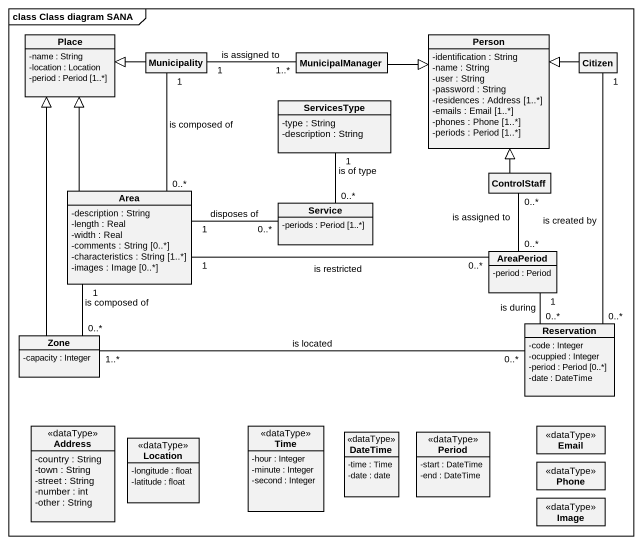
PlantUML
@startuml
mainframe class Class diagram SANA
hide circle
hide empty members
skinparam classAttributeIconSize 0
class Place {
  -name : String
  -location : Location
  -period : Period [1..*]
}
class "Person" as Person_ {
  -identification : String
  -name : String
  -user : String
  -password : String
  -residences : Address [1..*]
  -emails : Email [1..*]
  -phones : Phone [1..*]
  -periods : Period [1..*]
}
class Municipality
class MunicipalManager
class Citizen
class ServicesType {
  -type : String
  -description : String
}
class Area {
  -description : String
  -length : Real
  -width : Real
  -comments : String [0..*]
  -characteristics : String [1..*]
  -images : Image [0..*]
}
class ControlStaff
class Service {
  -periods : Period [1..*]
}
class AreaPeriod {
  -period : Period
}
class Zone {
  -capacity : Integer
}
class Reservation {
  -code : Integer
  -ocuppied : Integer
  -period : Period [0..*]
  -date : DateTime
}
class Address <<dataType>> {
  -country : String
  -town : String
  -street : String
  -number : int
  -other : String
}
class Time <<dataType>> {
  -hour : Integer
  -minute : Integer
  -second : Integer
}
class Email <<dataType>>
class Location <<dataType>> {
  -longitude : float
  -latitude : float
}
class DateTime <<dataType>> {
  -time : Time
  -date : date
}
class Period <<dataType>> {
  -start : DateTime
  -end : DateTime
}
class Phone <<dataType>>
class Image <<dataType>>
Municipality -left-|> Place
Municipality "1" -- "0..*" Area : is composed of
MunicipalManager -right-|> Person_
MunicipalManager "1..*" -left- "1" Municipality : is assigned to
Citizen -left-|> Person_
Citizen "1" -- "0..*" Reservation : is created by
ServicesType "1" -- "0..*" Service : is of type
Area -up-|> Place
Area "1" -- "0..*" Zone : is composed of
ControlStaff -up-|> Person_
ControlStaff "0..*" -- "0..*" AreaPeriod : is assigned to
Service "0..*" -left- "1" Area : disposes of
AreaPeriod "0..*" -left- "1" Area : is restricted
Zone -up-|> Place
Reservation "0..*" -up- "1" AreaPeriod : is during
Reservation "0..*" -left- "1..*" Zone : is located
@enduml
